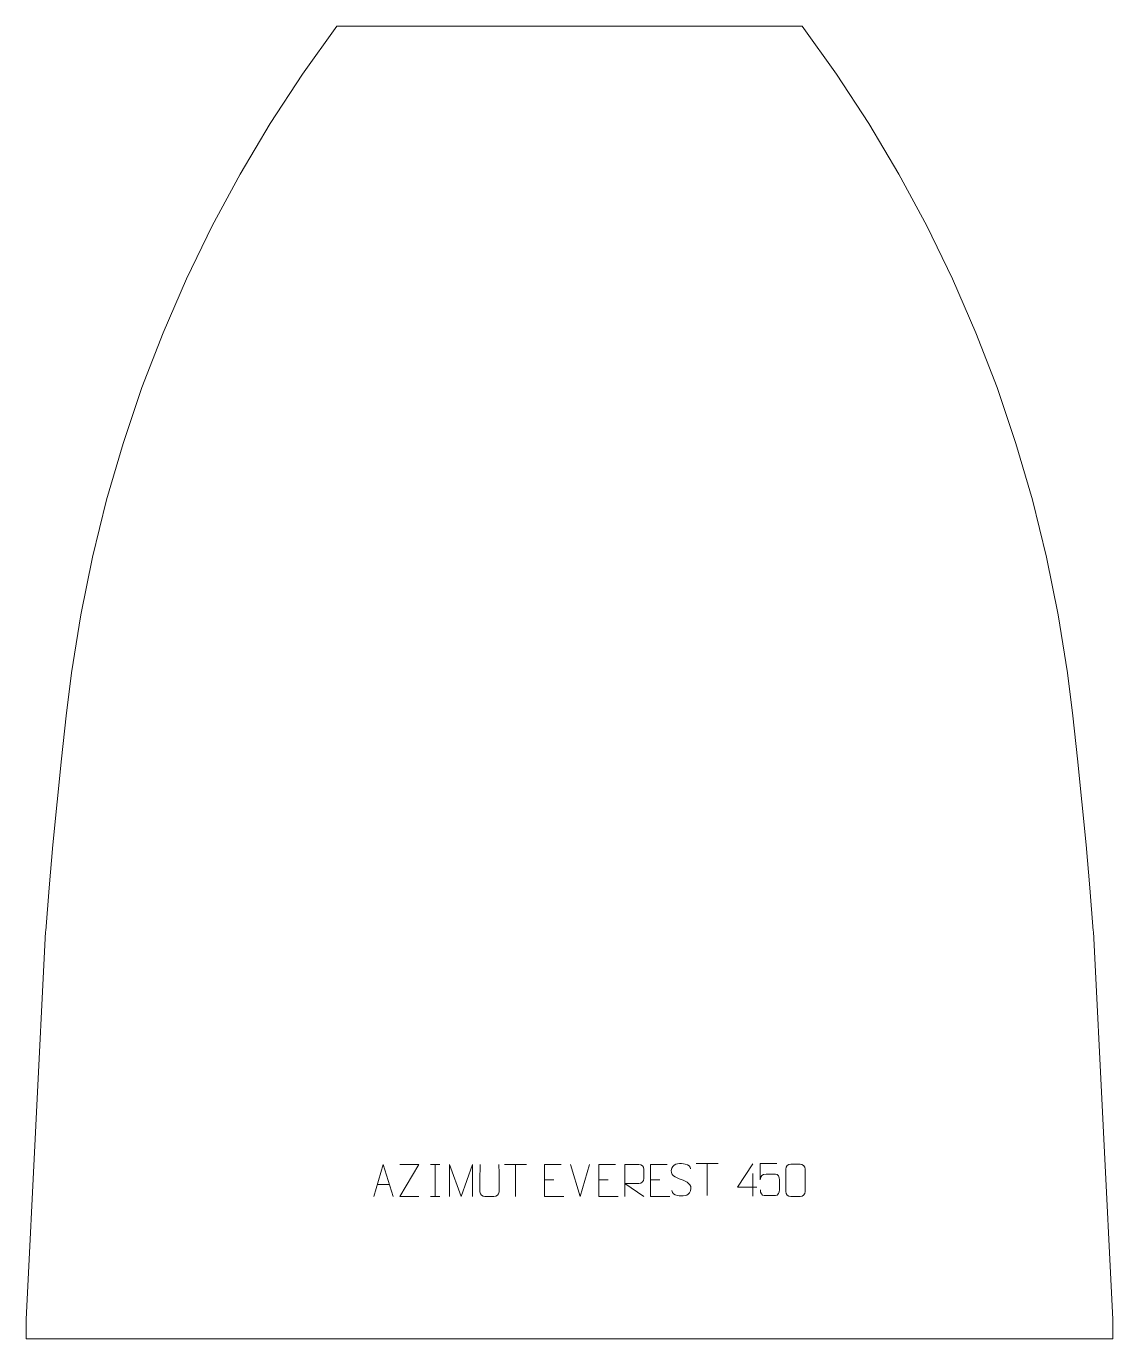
# Model space of a CAD drawing. Header units: millimetres. Extents: x -420 to 420, y 495 to 1510.
import ezdxf

# ---------------------------------------------------------------- set-up
doc = ezdxf.new("R2010")
doc.units = ezdxf.units.MM
doc.header["$MEASUREMENT"] = 0
doc.layers.add('layer 1', color=7, linetype='Continuous')

msp = doc.modelspace()

# ---------------------------------------------------------------- linework, layer by layer
at = {"layer": 'layer 1', "color": 242, "lineweight": 9}
msp.add_open_spline([(-180.0006, 1509.9992), (-180.0006, 1509.9992), (179.9991, 1509.9992), (179.9991, 1509.9992), (179.9991, 1509.9992), (179.9991, 1509.9992), (206.4478, 1472.9639), (206.4478, 1472.9639), (206.4478, 1472.9639), (206.4478, 1472.9639), (231.3169, 1434.8511), (231.3169, 1434.8511), (231.3169, 1434.8511), (231.3169, 1434.8511), (254.5653, 1395.7264), (254.5653, 1395.7264), (254.5653, 1395.7264), (254.5653, 1395.7264), (276.1483, 1355.6598), (276.1483, 1355.6598), (276.1483, 1355.6598), (276.1483, 1355.6598), (296.0307, 1314.7236), (296.0307, 1314.7236), (296.0307, 1314.7236), (296.0307, 1314.7236), (314.1745, 1272.9873), (314.1745, 1272.9873), (314.1745, 1272.9873), (314.1745, 1272.9873), (330.5516, 1230.5261), (330.5516, 1230.5261), (330.5516, 1230.5261), (330.5516, 1230.5261), (345.1294, 1187.414), (345.1294, 1187.414), (345.1294, 1187.414), (345.1294, 1187.414), (357.8842, 1143.7274), (357.8842, 1143.7274), (357.8842, 1143.7274), (357.8842, 1143.7274), (368.7937, 1099.5441), (368.7937, 1099.5441), (368.7937, 1099.5441), (368.7937, 1099.5441), (377.8366, 1054.9422), (377.8366, 1054.9422), (377.8366, 1054.9422), (377.8366, 1054.9422), (384.9994, 1010.0003), (384.9994, 1010.0003), (384.9994, 1010.0003), (384.9994, 1010.0003), (389.0173, 976.8019), (389.0173, 976.8019), (389.0173, 976.8019), (389.0173, 976.8019), (392.7587, 943.5698), (392.7587, 943.5698), (392.7587, 943.5698), (392.7587, 943.5698), (396.2261, 910.311), (396.2261, 910.311), (396.2261, 910.311), (396.2261, 910.311), (399.4169, 877.0223), (399.4169, 877.0223), (399.4169, 877.0223), (399.4169, 877.0223), (402.3322, 843.7092), (402.3322, 843.7092), (402.3322, 843.7092), (402.3322, 843.7092), (404.9721, 810.3719), (404.9721, 810.3719), (404.9721, 810.3719), (404.9721, 810.3719), (404.9992, 809.9993), (404.9992, 809.9993), (404.9992, 809.9993), (404.9992, 809.9993), (419.9994, 510.0002), (419.9994, 510.0002), (419.9994, 510.0002), (419.9994, 510.0002), (419.9994, 494.9997), (419.9994, 494.9997), (419.9994, 494.9997), (419.9994, 494.9997), (-420.0009, 494.9997), (-420.0009, 494.9997), (-420.0009, 494.9997), (-420.0009, 494.9997), (-420.0009, 510.0002), (-420.0009, 510.0002), (-420.0009, 510.0002), (-420.0009, 510.0002), (-405.0004, 809.9993), (-405.0004, 809.9993), (-405.0004, 809.9993), (-405.0004, 809.9993), (-404.9721, 810.3719), (-404.9721, 810.3719), (-404.9721, 810.3719), (-404.9721, 810.3719), (-402.3333, 843.7092), (-402.3333, 843.7092), (-402.3333, 843.7092), (-402.3333, 843.7092), (-399.418, 877.0223), (-399.418, 877.0223), (-399.418, 877.0223), (-399.418, 877.0223), (-396.2272, 910.311), (-396.2272, 910.311), (-396.2272, 910.311), (-396.2272, 910.311), (-392.7602, 943.5698), (-392.7602, 943.5698), (-392.7602, 943.5698), (-392.7602, 943.5698), (-389.0189, 976.8019), (-389.0189, 976.8019), (-389.0189, 976.8019), (-389.0189, 976.8019), (-385.0005, 1010.0003), (-385.0005, 1010.0003), (-385.0005, 1010.0003), (-385.0005, 1010.0003), (-377.8377, 1054.9422), (-377.8377, 1054.9422), (-377.8377, 1054.9422), (-377.8377, 1054.9422), (-368.7937, 1099.5441), (-368.7937, 1099.5441), (-368.7937, 1099.5441), (-368.7937, 1099.5441), (-357.8853, 1143.7274), (-357.8853, 1143.7274), (-357.8853, 1143.7274), (-357.8853, 1143.7274), (-345.1309, 1187.414), (-345.1309, 1187.414), (-345.1309, 1187.414), (-345.1309, 1187.414), (-330.5516, 1230.5261), (-330.5516, 1230.5261), (-330.5516, 1230.5261), (-330.5516, 1230.5261), (-314.1757, 1272.9873), (-314.1757, 1272.9873), (-314.1757, 1272.9873), (-314.1757, 1272.9873), (-296.0306, 1314.7236), (-296.0306, 1314.7236), (-296.0306, 1314.7236), (-296.0306, 1314.7236), (-276.1498, 1355.6598), (-276.1498, 1355.6598), (-276.1498, 1355.6598), (-276.1498, 1355.6598), (-254.5653, 1395.7264), (-254.5653, 1395.7264), (-254.5653, 1395.7264), (-254.5653, 1395.7264), (-231.3184, 1434.8511), (-231.3184, 1434.8511), (-231.3184, 1434.8511), (-231.3184, 1434.8511), (-206.449, 1472.9639), (-206.449, 1472.9639), (-206.449, 1472.9639), (-206.449, 1472.9639), (-180.0006, 1509.9992), (-180.0006, 1509.9992)], degree=3, knots=[0, 0, 0, 0, 0.022222222, 0.022222222, 0.022222222, 0.022222222, 0.044444444, 0.044444444, 0.044444444, 0.044444444, 0.066666667, 0.066666667, 0.066666667, 0.066666667, 0.088888889, 0.088888889, 0.088888889, 0.088888889, 0.111111111, 0.111111111, 0.111111111, 0.111111111, 0.133333333, 0.133333333, 0.133333333, 0.133333333, 0.155555556, 0.155555556, 0.155555556, 0.155555556, 0.177777778, 0.177777778, 0.177777778, 0.177777778, 0.2, 0.2, 0.2, 0.2, 0.222222222, 0.222222222, 0.222222222, 0.222222222, 0.244444444, 0.244444444, 0.244444444, 0.244444444, 0.266666667, 0.266666667, 0.266666667, 0.266666667, 0.288888889, 0.288888889, 0.288888889, 0.288888889, 0.311111111, 0.311111111, 0.311111111, 0.311111111, 0.333333333, 0.333333333, 0.333333333, 0.333333333, 0.355555556, 0.355555556, 0.355555556, 0.355555556, 0.377777778, 0.377777778, 0.377777778, 0.377777778, 0.4, 0.4, 0.4, 0.4, 0.422222222, 0.422222222, 0.422222222, 0.422222222, 0.444444444, 0.444444444, 0.444444444, 0.444444444, 0.466666667, 0.466666667, 0.466666667, 0.466666667, 0.488888889, 0.488888889, 0.488888889, 0.488888889, 0.511111111, 0.511111111, 0.511111111, 0.511111111, 0.533333333, 0.533333333, 0.533333333, 0.533333333, 0.555555556, 0.555555556, 0.555555556, 0.555555556, 0.577777778, 0.577777778, 0.577777778, 0.577777778, 0.6, 0.6, 0.6, 0.6, 0.622222222, 0.622222222, 0.622222222, 0.622222222, 0.644444444, 0.644444444, 0.644444444, 0.644444444, 0.666666667, 0.666666667, 0.666666667, 0.666666667, 0.688888889, 0.688888889, 0.688888889, 0.688888889, 0.711111111, 0.711111111, 0.711111111, 0.711111111, 0.733333333, 0.733333333, 0.733333333, 0.733333333, 0.755555556, 0.755555556, 0.755555556, 0.755555556, 0.777777778, 0.777777778, 0.777777778, 0.777777778, 0.8, 0.8, 0.8, 0.8, 0.822222222, 0.822222222, 0.822222222, 0.822222222, 0.844444444, 0.844444444, 0.844444444, 0.844444444, 0.866666667, 0.866666667, 0.866666667, 0.866666667, 0.888888889, 0.888888889, 0.888888889, 0.888888889, 0.911111111, 0.911111111, 0.911111111, 0.911111111, 0.933333333, 0.933333333, 0.933333333, 0.933333333, 0.955555556, 0.955555556, 0.955555556, 0.955555556, 1, 1, 1, 1], dxfattribs=at)
at = {"layer": 'layer 1', "color": 250, "lineweight": 9}
for points, knots in [([(-151.3101, 604.9177), (-151.3101, 604.9177), (-143.9391, 629.8712), (-143.9391, 629.8712), (-143.9391, 629.8712), (-143.9391, 629.8712), (-136.3692, 604.9177), (-136.3692, 604.9177)], [0, 0, 0, 0, 0.333333333, 0.333333333, 0.333333333, 0.333333333, 1, 1, 1, 1]), ([(-116.5423, 604.9157), (-116.5423, 604.9157), (-131.1613, 604.9157), (-131.1613, 604.9157), (-131.1613, 604.9157), (-131.1613, 604.9157), (-116.518, 629.8731), (-116.518, 629.8731), (-116.518, 629.8731), (-116.518, 629.8731), (-131.1613, 629.8731), (-131.1613, 629.8731)], [0, 0, 0, 0, 0.25, 0.25, 0.25, 0.25, 0.5, 0.5, 0.5, 0.5, 1, 1, 1, 1]), ([(-92.6821, 604.9155), (-92.6821, 604.9155), (-92.6821, 629.8734), (-92.6821, 629.8734), (-92.6821, 629.8734), (-92.6821, 629.8734), (-83.757, 604.9155), (-83.757, 604.9155), (-83.757, 604.9155), (-83.757, 604.9155), (-74.9971, 629.8729), (-74.9971, 629.8729), (-74.9971, 629.8729), (-74.9971, 629.8729), (-74.9971, 604.9155), (-74.9971, 604.9155)], [0, 0, 0, 0, 0.2, 0.2, 0.2, 0.2, 0.4, 0.4, 0.4, 0.4, 0.6, 0.6, 0.6, 0.6, 1, 1, 1, 1]), ([(-54.5124, 629.8754), (-54.5128, 624.3359), (-54.417, 614.1341), (-54.4166, 608.5937), (-54.4166, 608.5937), (-54.5564, 606.3542), (-56.2336, 604.928), (-58.3813, 604.9175), (-58.3813, 604.9175), (-60.7132, 604.9179), (-63.0451, 604.9179), (-65.3766, 604.9175), (-65.3766, 604.9175), (-67.3016, 604.816), (-69.2737, 606.6325), (-69.2625, 608.577), (-69.2625, 608.577), (-69.2622, 614.1389), (-69.1668, 624.3143), (-69.1672, 629.8754)], [0, 0, 0, 0, 0.166666667, 0.166666667, 0.166666667, 0.166666667, 0.333333333, 0.333333333, 0.333333333, 0.333333333, 0.5, 0.5, 0.5, 0.5, 0.666666667, 0.666666667, 0.666666667, 0.666666667, 1, 1, 1, 1]), ([(-6.3986, 629.8712), (-6.3986, 629.8712), (-19.2725, 629.8712), (-19.2725, 629.8712), (-19.2725, 629.8712), (-19.2725, 629.8712), (-19.2725, 604.9176), (-19.2725, 604.9176), (-19.2725, 604.9176), (-19.2725, 604.9176), (-4.4067, 604.9176), (-4.4067, 604.9176)], [0, 0, 0, 0, 0.25, 0.25, 0.25, 0.25, 0.5, 0.5, 0.5, 0.5, 1, 1, 1, 1]), ([(35.6014, 629.8712), (35.6014, 629.8712), (22.7275, 629.8712), (22.7275, 629.8712), (22.7275, 629.8712), (22.7275, 629.8712), (22.7275, 604.9176), (22.7275, 604.9176), (22.7275, 604.9176), (22.7275, 604.9176), (37.5933, 604.9176), (37.5933, 604.9176)], [0, 0, 0, 0, 0.25, 0.25, 0.25, 0.25, 0.5, 0.5, 0.5, 0.5, 1, 1, 1, 1]), ([(42.8283, 604.9177), (42.8283, 604.9177), (42.8283, 629.8712), (42.8283, 629.8712), (42.8283, 629.8712), (46.4231, 629.8712), (50.0186, 629.8712), (53.6138, 629.8712), (53.6138, 629.8712), (55.9391, 629.8335), (57.4964, 628.3435), (57.4923, 625.9771), (57.4923, 625.9771), (57.4919, 623.9416), (57.4919, 620.8822), (57.4923, 618.8462), (57.4923, 618.8462), (57.4858, 616.9707), (55.6735, 615.0289), (53.664, 615.0098), (53.664, 615.0098), (53.664, 615.0098), (42.8283, 615.0098), (42.8283, 615.0098), (42.8283, 615.0098), (42.8283, 615.0098), (57.483, 604.9177), (57.483, 604.9177)], [0, 0, 0, 0, 0.125, 0.125, 0.125, 0.125, 0.25, 0.25, 0.25, 0.25, 0.375, 0.375, 0.375, 0.375, 0.5, 0.5, 0.5, 0.5, 0.625, 0.625, 0.625, 0.625, 0.75, 0.75, 0.75, 0.75, 1, 1, 1, 1]), ([(75.6014, 629.8712), (75.6014, 629.8712), (62.7275, 629.8712), (62.7275, 629.8712), (62.7275, 629.8712), (62.7275, 629.8712), (62.7275, 604.9176), (62.7275, 604.9176), (62.7275, 604.9176), (62.7275, 604.9176), (77.5933, 604.9176), (77.5933, 604.9176)], [0, 0, 0, 0, 0.25, 0.25, 0.25, 0.25, 0.5, 0.5, 0.5, 0.5, 1, 1, 1, 1]), ([(86.3171, 618.1654), (82.0688, 619.6358), (77.1607, 621.4316), (79.1658, 626.9519), (79.1658, 626.9519), (80.6693, 631.0918), (85.8829, 630.7033), (89.4865, 630.1022), (89.4865, 630.1022), (92.3471, 629.625), (93.2118, 628.4118), (93.5224, 626.3277)], [0, 0, 0, 0, 0.25, 0.25, 0.25, 0.25, 0.5, 0.5, 0.5, 0.5, 1, 1, 1, 1]), ([(144.8041, 612.0992), (144.8041, 612.0992), (129.9824, 612.0992), (129.9824, 612.0992), (129.9824, 612.0992), (129.9824, 612.0992), (141.86, 630.1697), (141.86, 630.1697)], [0, 0, 0, 0, 0.333333333, 0.333333333, 0.333333333, 0.333333333, 1, 1, 1, 1]), ([(160.3802, 630.6062), (160.3802, 630.6062), (147.5285, 630.6062), (147.5285, 630.6062), (147.5285, 630.6062), (147.5288, 626.3756), (147.5288, 622.1447), (147.5285, 617.9135), (147.5285, 617.9135), (147.5282, 621.2236), (149.1592, 622.2954), (151.9712, 622.3559), (151.9712, 622.3559), (154.4108, 622.3562), (156.8503, 622.3562), (159.2895, 622.3559), (159.2895, 622.3559), (160.9393, 622.3627), (162.4142, 619.9822), (162.4427, 617.9135), (162.4427, 617.9135), (162.4424, 615.3262), (162.4424, 612.7386), (162.4427, 610.1509), (162.4427, 610.1509), (162.4889, 608.1915), (160.9895, 605.7552), (159.3636, 605.6967), (159.3636, 605.6967), (157.4071, 605.697), (152.5121, 605.697), (150.5551, 605.6967), (150.5551, 605.6967), (148.7096, 605.6879), (147.6025, 607.6527), (147.5817, 610.2038)], [0, 0, 0, 0, 0.1, 0.1, 0.1, 0.1, 0.2, 0.2, 0.2, 0.2, 0.3, 0.3, 0.3, 0.3, 0.4, 0.4, 0.4, 0.4, 0.5, 0.5, 0.5, 0.5, 0.6, 0.6, 0.6, 0.6, 0.7, 0.7, 0.7, 0.7, 0.8, 0.8, 0.8, 0.8, 1, 1, 1, 1]), ([(171.1365, 629.9814), (173.5026, 629.9814), (175.8691, 629.9814), (178.2356, 629.9814), (178.2356, 629.9814), (180.2161, 630.017), (182.2421, 628.5227), (182.2692, 626.0806), (182.2692, 626.0806), (182.2688, 620.3232), (182.2688, 614.5654), (182.2692, 608.8072), (182.2692, 608.8072), (182.1271, 606.4796), (180.4207, 604.9973), (178.2356, 604.9865), (178.2356, 604.9865), (175.8632, 604.9869), (173.4908, 604.9869), (171.1188, 604.9865), (171.1188, 604.9865), (169.1603, 604.8809), (167.1539, 606.7688), (167.1653, 608.7898), (167.1653, 608.7898), (167.1657, 614.5704), (167.1657, 620.3507), (167.1653, 626.1305), (167.1653, 626.1305), (167.1696, 628.2725), (168.9467, 629.995), (171.1365, 629.9814)], [0, 0, 0, 0, 0.111111111, 0.111111111, 0.111111111, 0.111111111, 0.222222222, 0.222222222, 0.222222222, 0.222222222, 0.333333333, 0.333333333, 0.333333333, 0.333333333, 0.444444444, 0.444444444, 0.444444444, 0.444444444, 0.555555556, 0.555555556, 0.555555556, 0.555555556, 0.666666667, 0.666666667, 0.666666667, 0.666666667, 0.777777778, 0.777777778, 0.777777778, 0.777777778, 1, 1, 1, 1]), ([(86.3171, 618.1653), (90.3357, 616.5186), (95.3652, 614.6303), (93.5312, 609.27), (93.5312, 609.27), (92.0714, 605.0036), (87.1606, 605.2603), (83.4345, 605.815), (83.4345, 605.815), (80.6845, 606.2248), (79.4636, 607.4383), (79.0856, 609.5505)], [0, 0, 0, 0, 0.25, 0.25, 0.25, 0.25, 0.5, 0.5, 0.5, 0.5, 1, 1, 1, 1])]:
    msp.add_open_spline(points, degree=3, knots=knots, dxfattribs=at)
for points in [[(-107.4237, 629.8712), (-107.4237, 629.8712), (-100.2556, 629.8712), (-100.2556, 629.8712)], [(-103.8397, 629.8712), (-103.8397, 629.8712), (-103.8397, 604.9177), (-103.8397, 604.9177)], [(-50.3332, 629.8477), (-50.3332, 629.8477), (-33.346, 629.8477), (-33.346, 629.8477)], [(-41.8394, 604.9177), (-41.8394, 604.9177), (-41.8394, 629.8712), (-41.8394, 629.8712)], [(8.1604, 604.9176), (8.1604, 604.9176), (0.8386, 629.8712), (0.8386, 629.8712)], [(15.4823, 629.8712), (15.4823, 629.8712), (8.1605, 604.9176), (8.1605, 604.9176)], [(97.8235, 630.6187), (97.8235, 630.6187), (114.8107, 630.6187), (114.8107, 630.6187)], [(106.3173, 605.6887), (106.3173, 605.6887), (106.3173, 630.6422), (106.3173, 630.6422)], [(141.86, 622.8603), (141.86, 622.8603), (141.86, 605.1956), (141.86, 605.1956)], [(-148.5875, 614.1671), (-148.5875, 614.1671), (-139.0918, 614.1671), (-139.0918, 614.1671)], [(-19.2725, 617.9915), (-19.2725, 617.9915), (-12.1044, 617.9915), (-12.1044, 617.9915)], [(22.7275, 617.9915), (22.7275, 617.9915), (29.8956, 617.9915), (29.8956, 617.9915)], [(62.7275, 617.9915), (62.7275, 617.9915), (69.8956, 617.9915), (69.8956, 617.9915)], [(-107.4237, 604.9177), (-107.4237, 604.9177), (-100.2556, 604.9177), (-100.2556, 604.9177)]]:
    msp.add_open_spline(points, degree=3, dxfattribs=at)

doc.saveas('drawing.dxf')
